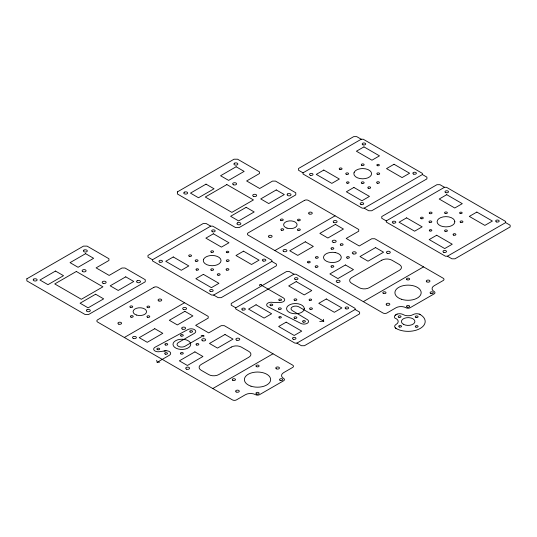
<?xml version="1.0" encoding="UTF-8"?>
<svg xmlns="http://www.w3.org/2000/svg" width="537" height="537" viewBox="0 0 537 537"><rect width="100%" height="100%" fill="white"/><g stroke="black" fill="none" stroke-linecap="round" stroke-linejoin="round"><path stroke-width="0.81" d="M203.785 336.907L203.792 335.397L201.167 335.39M259.351 285.644L260.103 284.462L261.526 284.388M395.239 315.212L397.138 314.105A4.947 2.853 0 0 1 403.133 314.581A7.095 4.095 0 0 0 413.168 314.581A4.947 2.853 0 0 1 419.162 314.105L420.196 314.561A17.03 9.834 0 0 1 420.196 328.469A17.03 9.834 0 0 1 396.111 328.469L395.333 327.885A4.954 2.86 0 0 1 396.004 324.489A7.095 4.095 0 0 0 394.829 318.018A5.639 3.256 0 0 1 395.145 315.306L397.138 314.105M152.501 259.747L210.705 226.144L212.712 226.144L271.863 260.291L271.863 261.452L213.659 295.055L211.652 295.055L152.501 260.908L152.501 259.747L147.984 257.142L147.984 255.404L203.181 223.54L206.188 223.54L210.705 226.144M303.029 172.84L361.233 139.237L363.24 139.237L422.391 173.384L422.391 174.545L364.187 208.148L362.18 208.148L303.029 174.001L303.029 172.84L298.512 170.236L298.512 168.497L353.708 136.626L356.716 136.626L361.233 139.237M124.342 337.484L184.553 302.72M274.87 250.578L335.081 215.814M235.743 307.808L293.947 274.206L295.954 274.206L355.105 308.352L355.105 309.513L296.901 343.116L294.894 343.116L235.743 308.963L235.743 307.808L231.225 305.197L231.225 303.465L286.422 271.594L289.43 271.594L293.947 274.206M386.271 220.902L444.475 187.299L446.482 187.299L505.632 221.445L505.632 222.607L447.428 256.209L445.421 256.209L386.271 222.056L386.271 220.902L381.753 218.291L381.753 216.552L436.95 184.688L439.964 184.688L444.475 187.299M156.643 360.287L157.166 362.314L169.309 355.299A4.611 2.665 0 0 0 170.31 352.4A4.611 2.665 0 0 0 166.054 350.755L164.033 351.044M203.792 335.397L184.929 346.284A4.611 2.665 0 0 1 178.405 346.284A4.611 2.665 0 0 1 178.405 342.519L194.394 333.349A4.611 2.665 0 0 0 194.394 329.584A4.611 2.665 0 0 0 187.869 329.584L155.025 347.238A4.611 2.665 0 0 0 154.287 350.453A4.611 2.665 0 0 0 159.476 351.695L166.054 350.755M212.793 388.553L273.004 353.789M363.321 301.646L423.532 266.882M157.166 362.314L159.757 362.086M319.737 321.421L323.744 321.207L323.428 319.287M419.162 314.105L420.196 314.561M422.391 174.545L426.908 177.15L426.908 178.888L371.711 210.759L368.704 210.759L364.187 208.148M505.632 222.607L510.15 225.211L510.15 226.95L454.953 258.814L451.946 258.814L447.428 256.209M271.863 261.452L276.38 264.063L276.38 265.795L221.184 297.666L218.176 297.666L213.659 295.055M355.105 309.513L359.622 312.118L359.622 313.856L304.425 345.721L301.418 345.721L296.901 343.116M260.103 284.462L283.382 297.907A4.611 2.665 0 0 1 281.314 302.365L273.581 302.593A4.611 2.665 0 0 0 267.614 303.277A4.611 2.665 0 0 0 268.017 306.781L300.686 323.321A4.611 2.665 0 0 0 307.204 323.321A4.611 2.665 0 0 0 307.204 319.555L292.383 310.634A4.611 2.665 0 0 1 292.383 306.869A4.611 2.665 0 0 1 298.901 306.869L323.744 321.207M395.333 327.885L396.111 328.469M26.87 278.797L26.85 280.871L85.027 314.46L88.659 314.474L145.238 281.811L145.258 279.71L124.987 268.003L121.973 268.003L109.152 275.414L96.103 267.876L108.93 260.472L108.93 258.733L87.081 246.121L83.49 246.114L26.87 278.797M177.398 191.89L177.378 193.964L235.555 227.554L239.187 227.567L295.766 194.897L295.786 192.803L275.515 181.097L272.507 181.097L259.68 188.5L246.631 180.969L259.458 173.565L259.458 171.827L237.609 159.214L234.018 159.207L177.398 191.89M203.617 259.277L203.308 260.599A8.867 5.122 0 0 0 212.182 265.721A8.867 5.122 0 0 0 221.049 260.599A8.867 5.122 0 0 0 212.182 255.478L209.886 255.652A8.867 5.122 0 0 0 203.617 259.277M304.291 308.661L303.989 309.983A8.867 5.122 0 0 1 297.72 313.608L295.424 313.783A8.867 5.122 0 0 1 286.557 308.661A8.867 5.122 0 0 1 295.424 303.539A8.867 5.122 0 0 1 304.291 308.661M354.145 172.37L353.843 173.693A8.867 5.122 0 0 0 362.71 178.814A8.867 5.122 0 0 0 371.584 173.693A8.867 5.122 0 0 0 362.71 168.571L360.414 168.746A8.867 5.122 0 0 0 354.145 172.37M454.826 221.754L454.524 223.077A8.867 5.122 0 0 1 448.247 226.701L445.952 226.876A8.867 5.122 0 0 1 437.084 221.754A8.867 5.122 0 0 1 445.952 216.633A8.867 5.122 0 0 1 454.826 221.754M33.791 279.086L33.482 279.321A1.953 1.128 0 0 0 33.791 280.683A1.953 1.128 0 0 0 36.147 280.858L36.55 280.683A1.953 1.128 0 0 0 36.55 279.086A1.953 1.128 0 0 0 33.791 279.086M83.967 250.121L83.658 250.349A1.953 1.128 0 0 0 83.967 251.712A1.953 1.128 0 0 0 86.323 251.893L86.725 251.712A1.953 1.128 0 0 0 86.725 250.121A1.953 1.128 0 0 0 83.967 250.121M184.319 192.179L184.01 192.414A1.953 1.128 0 0 0 184.319 193.776A1.953 1.128 0 0 0 186.675 193.951L187.077 193.776A1.953 1.128 0 0 0 187.077 192.179A1.953 1.128 0 0 0 184.319 192.179M234.494 163.208L234.186 163.443A1.953 1.128 0 0 0 234.494 164.805A1.953 1.128 0 0 0 236.851 164.987L237.253 164.805A1.953 1.128 0 0 0 237.253 163.208A1.953 1.128 0 0 0 234.494 163.208M86.981 309.795L86.665 310.03A1.953 1.128 0 0 0 86.981 311.386A1.953 1.128 0 0 0 89.33 311.567L89.739 311.386A1.953 1.128 0 0 0 89.739 309.795A1.953 1.128 0 0 0 86.981 309.795M137.157 280.824L136.841 281.059A1.953 1.128 0 0 0 137.157 282.422A1.953 1.128 0 0 0 139.506 282.596L139.915 282.422A1.953 1.128 0 0 0 139.915 280.824A1.953 1.128 0 0 0 137.157 280.824M237.508 222.889L237.2 223.123A1.953 1.128 0 0 0 237.508 224.479A1.953 1.128 0 0 0 239.864 224.661L240.267 224.479A1.953 1.128 0 0 0 240.267 222.889A1.953 1.128 0 0 0 237.508 222.889M287.684 193.917L287.376 194.152A1.953 1.128 0 0 0 287.684 195.508A1.953 1.128 0 0 0 290.04 195.69L290.443 195.508A1.953 1.128 0 0 0 290.443 193.917A1.953 1.128 0 0 0 287.684 193.917M55.492 271.051L39.939 280.025L47.968 284.664L63.52 275.682L55.492 271.051M85.598 253.665L70.045 262.647L78.073 267.285L93.626 258.304L85.598 253.665M206.02 184.144L190.467 193.119L198.495 197.757L214.048 188.776L206.02 184.144M236.126 166.759L220.573 175.74L228.601 180.378L244.154 171.397L236.126 166.759M76.328 271.474L54.747 283.932L81.342 299.284L102.916 286.832L76.328 271.474M226.856 184.567L205.282 197.025L231.87 212.377L253.451 199.925L226.856 184.567M95.633 294.222L80.08 303.204L88.108 307.842L103.661 298.861L95.633 294.222M125.739 276.844L110.186 285.825L118.214 290.457L133.767 281.475L125.739 276.844M246.161 207.316L230.608 216.297L238.636 220.929L254.189 211.954L246.161 207.316M276.266 189.937L260.714 198.918L268.742 203.55L284.295 194.569L276.266 189.937M173.263 256.961L165.738 261.311L181.291 270.286L188.823 265.943L173.263 256.961M213.404 233.79L205.879 238.133L221.432 247.114L228.963 242.764L213.404 233.79M323.798 170.054L316.266 174.397L331.826 183.379L339.35 179.036L323.798 170.054M363.938 146.883L356.407 151.226L371.966 160.207L379.491 155.858L363.938 146.883M153.877 287.329L97.674 319.77A2.839 1.638 0 0 0 97.674 322.093L232.434 399.89A2.839 1.638 0 0 0 236.448 399.89L245.476 394.675A7.095 4.095 0 0 1 255.518 394.675A2.839 1.638 0 0 0 259.532 394.675L283.617 380.773A2.839 1.638 0 0 0 283.617 378.451A7.095 4.095 0 0 1 283.617 372.658L292.645 367.442A2.839 1.638 0 0 0 292.645 365.126L224.265 325.65L221.251 325.65L208.712 332.893L195.663 325.355L208.208 318.119L208.208 316.38L157.891 287.329A2.839 1.638 0 0 0 153.877 287.329M304.405 200.422L248.208 232.863A2.839 1.638 0 0 0 248.208 235.179L382.962 312.984A2.839 1.638 0 0 0 386.976 312.984L396.011 307.768A7.095 4.095 0 0 1 406.046 307.768A2.839 1.638 0 0 0 410.06 307.768L434.144 293.867A2.839 1.638 0 0 0 434.144 291.544A7.095 4.095 0 0 1 434.144 285.751L443.173 280.536A2.839 1.638 0 0 0 443.173 278.22L374.792 238.743L371.779 238.743L359.24 245.986L346.19 238.448L358.736 231.212L358.736 229.474L308.419 200.422A2.839 1.638 0 0 0 304.405 200.422M203.369 274.347L195.844 278.69L211.397 287.671L218.928 283.321L203.369 274.347M243.516 251.168L235.985 255.511L251.544 264.493L259.069 260.15L243.516 251.168M353.903 187.44L346.372 191.783L361.931 200.764L369.456 196.414L353.903 187.44M394.044 164.262L386.512 168.605L402.072 177.586L409.597 173.243L394.044 164.262M154.77 328.691L139.217 337.672L147.245 342.304L162.798 333.323L154.77 328.691M184.876 311.306L169.323 320.287L177.351 324.925L192.904 315.944L184.876 311.306M305.298 241.784L289.745 250.766L297.773 255.397L313.326 246.416L305.298 241.784M335.403 224.399L319.851 233.38L327.879 238.019L343.432 229.037L335.403 224.399M256.062 304.768L248.537 309.111L264.09 318.092L271.621 313.749L256.062 304.768M296.202 281.589L288.678 285.939L304.231 294.914L311.762 290.571L296.202 281.589M406.596 217.861L399.065 222.204L414.624 231.185L422.149 226.842L406.596 217.861M446.737 194.683L439.206 199.026L454.765 208.007L462.29 203.664L446.737 194.683M194.911 351.863L179.358 360.844L187.386 365.482L202.939 356.501L194.911 351.863M225.016 334.484L209.464 343.465L217.492 348.097L233.045 339.115L225.016 334.484M345.439 264.956L329.886 273.937L337.914 278.575L353.467 269.594L345.439 264.956M375.544 247.577L359.991 256.558L368.02 261.19L383.572 252.209L375.544 247.577M231.286 347.083L201.18 364.469A7.095 4.095 0 0 0 201.18 370.262L208.712 374.604A7.095 4.095 0 0 0 218.747 374.604L248.853 357.226A7.095 4.095 0 0 0 248.853 351.433L241.321 347.083A7.095 4.095 0 0 0 231.286 347.083M381.814 260.177L351.708 277.562A7.095 4.095 0 0 0 351.708 283.355L359.24 287.698A7.095 4.095 0 0 0 369.275 287.698L399.38 270.319A7.095 4.095 0 0 0 399.38 264.526L391.856 260.177A7.095 4.095 0 0 0 381.814 260.177M286.167 322.146L278.643 326.489L294.195 335.471L301.727 331.128L286.167 322.146M326.315 298.975L318.783 303.318L334.343 312.299L341.868 307.949L326.315 298.975M436.702 235.24L429.17 239.583L444.73 248.564L452.255 244.221L436.702 235.24M476.843 212.068L469.311 216.411L484.871 225.392L492.395 221.043L476.843 212.068M335.169 252.565L332.893 252.316A8.867 5.122 0 0 0 323.529 257.585A8.867 5.122 0 0 0 333.437 262.512A8.867 5.122 0 0 0 341.076 256.384L340.317 255.122A8.867 5.122 0 0 0 335.169 252.565M184.641 339.471L182.365 339.223A8.867 5.122 0 0 0 173.001 344.492A8.867 5.122 0 0 0 182.909 349.419A8.867 5.122 0 0 0 190.548 343.291L189.783 342.029A8.867 5.122 0 0 0 184.641 339.471M429.942 231.011A1.275 0.738 0 0 0 431.855 230.373A1.275 0.738 0 0 0 429.942 229.735A1.275 0.738 0 0 0 429.942 231.011M460.196 213.498A1.275 0.738 0 0 0 462.162 212.907A1.275 0.738 0 0 0 460.296 212.222A1.275 0.738 0 0 0 460.196 213.498M443.844 252.35A1.772 1.027 0 0 0 446.502 251.464A1.772 1.027 0 0 0 443.844 250.578A1.772 1.027 0 0 0 443.844 252.35M393.165 223.09A1.772 1.027 0 0 0 395.823 222.204A1.772 1.027 0 0 0 393.165 221.318A1.772 1.027 0 0 0 393.165 223.09M496.524 221.935A1.772 1.027 0 0 0 499.188 221.043A1.772 1.027 0 0 0 496.524 220.157A1.772 1.027 0 0 0 496.524 221.935M445.851 192.676A1.772 1.027 0 0 0 448.509 191.79A1.772 1.027 0 0 0 445.851 190.897A1.772 1.027 0 0 0 445.851 192.676M460.739 222.446A1.416 0.819 0 0 0 462.928 221.794A1.416 0.819 0 0 0 460.853 221.022A1.416 0.819 0 0 0 460.739 222.446M445.247 213.484A1.416 0.819 0 0 0 447.375 212.773A1.416 0.819 0 0 0 445.247 212.061A1.416 0.819 0 0 0 445.247 213.484M429.687 222.466A1.416 0.819 0 0 0 431.815 221.754A1.416 0.819 0 0 0 429.687 221.043A1.416 0.819 0 0 0 429.687 222.466M445.247 231.44A1.416 0.819 0 0 0 447.375 230.735A1.416 0.819 0 0 0 445.247 230.024A1.416 0.819 0 0 0 445.247 231.44M453.476 235.078A1.416 0.819 0 0 0 455.853 234.709A1.416 0.819 0 0 0 454.114 233.709A1.416 0.819 0 0 0 453.476 235.078M421.156 218.693A1.416 0.819 0 0 0 423.29 217.988A1.416 0.819 0 0 0 421.156 217.277A1.416 0.819 0 0 0 421.156 218.693M429.647 213.498A1.416 0.819 0 0 0 432.023 213.129A1.416 0.819 0 0 0 430.285 212.128A1.416 0.819 0 0 0 429.647 213.498M309.117 213.921A1.846 1.067 0 0 0 312.205 213.444A1.846 1.067 0 0 0 309.95 212.135A1.846 1.067 0 0 0 309.117 213.921M268.977 237.092A1.846 1.067 0 0 0 272.064 236.616A1.846 1.067 0 0 0 269.809 235.313A1.846 1.067 0 0 0 268.977 237.092M297.881 230.259A1.416 0.819 0 0 0 300.257 229.89A1.416 0.819 0 0 0 298.518 228.89A1.416 0.819 0 0 0 297.881 230.259M280.817 220.405A1.416 0.819 0 0 0 283.194 220.042A1.416 0.819 0 0 0 281.455 219.036A1.416 0.819 0 0 0 280.817 220.405M286.986 228.124A6.739 3.893 0 0 0 297.095 224.755A6.739 3.893 0 0 0 286.986 221.385A6.739 3.893 0 0 0 286.986 228.124M298.163 220.694A1.416 0.819 0 0 0 300.297 219.982A1.416 0.819 0 0 0 298.163 219.271A1.416 0.819 0 0 0 298.163 220.694M281.61 230.252A1.416 0.819 0 0 0 283.737 229.541A1.416 0.819 0 0 0 281.61 228.829A1.416 0.819 0 0 0 281.61 230.252M386.674 305.043A1.846 1.067 0 0 0 389.761 304.566A1.846 1.067 0 0 0 387.506 303.264A1.846 1.067 0 0 0 386.674 305.043M401.488 299.27A13.13 7.578 0 0 0 421.176 292.705A13.13 7.578 0 0 0 401.488 286.14A13.13 7.578 0 0 0 401.488 299.27M383.29 293.356A1.598 0.92 0 0 0 385.962 292.947A1.598 0.92 0 0 0 384.002 291.813A1.598 0.92 0 0 0 383.29 293.356M407.254 307.151A1.598 0.92 0 0 0 409.65 306.352A1.598 0.92 0 0 0 407.254 305.553A1.598 0.92 0 0 0 407.254 307.151M430.889 293.504A1.598 0.92 0 0 0 433.278 292.705A1.598 0.92 0 0 0 430.889 291.906A1.598 0.92 0 0 0 430.889 293.504M406.925 279.71A1.598 0.92 0 0 0 409.59 279.3A1.598 0.92 0 0 0 407.637 278.173A1.598 0.92 0 0 0 406.925 279.71M426.814 281.871A1.846 1.067 0 0 0 429.902 281.395A1.846 1.067 0 0 0 427.647 280.086A1.846 1.067 0 0 0 426.814 281.871M387.365 253.33A1.953 1.128 0 0 0 390.292 252.356A1.953 1.128 0 0 0 387.365 251.383A1.953 1.128 0 0 0 387.365 253.33M283.596 251.417A1.953 1.128 0 0 0 286.859 250.907A1.953 1.128 0 0 0 284.469 249.53A1.953 1.128 0 0 0 283.596 251.417M337.189 282.301A1.953 1.128 0 0 0 340.116 281.328A1.953 1.128 0 0 0 337.189 280.348A1.953 1.128 0 0 0 337.189 282.301M333.772 222.446A1.953 1.128 0 0 0 337.035 221.942A1.953 1.128 0 0 0 334.645 220.559A1.953 1.128 0 0 0 333.772 222.446M347.238 258.136A1.416 0.819 0 0 0 349.365 257.424A1.416 0.819 0 0 0 347.238 256.713A1.416 0.819 0 0 0 347.238 258.136M331.685 267.117A1.416 0.819 0 0 0 333.813 266.406A1.416 0.819 0 0 0 331.685 265.694A1.416 0.819 0 0 0 331.685 267.117M316.004 258.089A1.416 0.819 0 0 0 318.253 257.512A1.416 0.819 0 0 0 316.259 256.679A1.416 0.819 0 0 0 316.004 258.089M331.685 249.155A1.416 0.819 0 0 0 333.813 248.443A1.416 0.819 0 0 0 331.685 247.738A1.416 0.819 0 0 0 331.685 249.155M308.104 262.768A1.416 0.819 0 0 0 310.232 262.063A1.416 0.819 0 0 0 308.104 261.351A1.416 0.819 0 0 0 308.104 262.768M315.877 267.258A1.416 0.819 0 0 0 318.005 266.553A1.416 0.819 0 0 0 315.877 265.842A1.416 0.819 0 0 0 315.877 267.258M340.673 245.114A1.416 0.819 0 0 0 343.049 244.744A1.416 0.819 0 0 0 341.31 243.744A1.416 0.819 0 0 0 340.673 245.114M333.188 242.321A1.987 1.148 0 0 0 336.169 241.328A1.987 1.148 0 0 0 333.188 240.334A1.987 1.148 0 0 0 333.188 242.321M353.239 253.907A1.987 1.148 0 0 0 356.239 252.934A1.987 1.148 0 0 0 353.279 251.92A1.987 1.148 0 0 0 353.239 253.907M415.974 327.147A1.416 0.819 0 0 0 418.101 326.442A1.416 0.819 0 0 0 415.974 325.731A1.416 0.819 0 0 0 415.974 327.147M398.91 317.3A1.416 0.819 0 0 0 401.038 316.588A1.416 0.819 0 0 0 398.91 315.884A1.416 0.819 0 0 0 398.91 317.3M403.381 324.267A6.739 3.893 0 0 0 414.665 322.522A6.739 3.893 0 0 0 406.408 317.756A6.739 3.893 0 0 0 403.381 324.267M415.96 317.454A1.416 0.819 0 0 0 418.088 316.743A1.416 0.819 0 0 0 415.96 316.031A1.416 0.819 0 0 0 415.96 317.454M399.407 327.013A1.416 0.819 0 0 0 401.535 326.301A1.416 0.819 0 0 0 399.407 325.597A1.416 0.819 0 0 0 399.407 327.013M361.998 183.386A1.416 0.819 0 0 0 364.133 182.674A1.416 0.819 0 0 0 361.998 181.962A1.416 0.819 0 0 0 361.998 183.386M347.144 183.211A1.275 0.738 0 0 0 349.057 182.567A1.275 0.738 0 0 0 347.144 181.929A1.275 0.738 0 0 0 347.144 183.211M377.41 165.698A1.275 0.738 0 0 0 379.364 165.094A1.275 0.738 0 0 0 377.484 164.423A1.275 0.738 0 0 0 377.41 165.698M361.045 204.543A1.772 1.027 0 0 0 363.703 203.657A1.772 1.027 0 0 0 361.045 202.771A1.772 1.027 0 0 0 361.045 204.543M377.558 174.404A1.416 0.819 0 0 0 379.686 173.693A1.416 0.819 0 0 0 377.558 172.981A1.416 0.819 0 0 0 377.558 174.404M310.366 175.29A1.772 1.027 0 0 0 313.024 174.397A1.772 1.027 0 0 0 310.366 173.511A1.772 1.027 0 0 0 310.366 175.29M361.757 165.315A1.416 0.819 0 0 0 364.099 164.886A1.416 0.819 0 0 0 362.28 163.933A1.416 0.819 0 0 0 361.757 165.315M346.446 174.404A1.416 0.819 0 0 0 348.573 173.693A1.416 0.819 0 0 0 346.446 172.981A1.416 0.819 0 0 0 346.446 174.404M377.303 183.238A1.416 0.819 0 0 0 379.431 182.526A1.416 0.819 0 0 0 377.303 181.821A1.416 0.819 0 0 0 377.303 183.238M368.228 188.178A1.416 0.819 0 0 0 370.604 187.809A1.416 0.819 0 0 0 368.865 186.809A1.416 0.819 0 0 0 368.228 188.178M339.921 169.477A1.416 0.819 0 0 0 342.049 168.766A1.416 0.819 0 0 0 339.921 168.061A1.416 0.819 0 0 0 339.921 169.477M363.052 144.869A1.772 1.027 0 0 0 365.71 143.983A1.772 1.027 0 0 0 363.052 143.097A1.772 1.027 0 0 0 363.052 144.869M413.725 174.129A1.772 1.027 0 0 0 416.39 173.243A1.772 1.027 0 0 0 413.725 172.357A1.772 1.027 0 0 0 413.725 174.129M253.699 196.435A1.987 1.148 0 0 0 256.679 195.441A1.987 1.148 0 0 0 253.699 194.448A1.987 1.148 0 0 0 253.699 196.435M233.629 184.842A1.987 1.148 0 0 0 236.609 183.849A1.987 1.148 0 0 0 233.629 182.855A1.987 1.148 0 0 0 233.629 184.842M181.157 336.061A1.416 0.819 0 0 0 183.285 335.35A1.416 0.819 0 0 0 181.157 334.645A1.416 0.819 0 0 0 181.157 336.061M165.477 344.996A1.416 0.819 0 0 0 167.719 344.418A1.416 0.819 0 0 0 165.732 343.586A1.416 0.819 0 0 0 165.477 344.996M186.661 369.208A1.953 1.128 0 0 0 189.588 368.234A1.953 1.128 0 0 0 186.661 367.254A1.953 1.128 0 0 0 186.661 369.208M180.862 353.89A1.416 0.819 0 0 0 183.238 353.527A1.416 0.819 0 0 0 181.499 352.52A1.416 0.819 0 0 0 180.862 353.89M133.471 338.498A1.953 1.128 0 0 0 136.398 337.525A1.953 1.128 0 0 0 133.471 336.551A1.953 1.128 0 0 0 133.471 338.498M196.71 345.043A1.416 0.819 0 0 0 198.838 344.331A1.416 0.819 0 0 0 196.71 343.626A1.416 0.819 0 0 0 196.71 345.043M236.837 340.236A1.953 1.128 0 0 0 239.764 339.263A1.953 1.128 0 0 0 236.837 338.29A1.953 1.128 0 0 0 236.837 340.236M183.647 309.534A1.953 1.128 0 0 0 186.574 308.553A1.953 1.128 0 0 0 183.647 307.58A1.953 1.128 0 0 0 183.647 309.534M157.281 349.547A1.416 0.819 0 0 0 159.65 349.178A1.416 0.819 0 0 0 157.912 348.177A1.416 0.819 0 0 0 157.281 349.547M165.349 354.165A1.416 0.819 0 0 0 167.477 353.46A1.416 0.819 0 0 0 165.349 352.749A1.416 0.819 0 0 0 165.349 354.165M190.145 332.02A1.416 0.819 0 0 0 192.514 331.651A1.416 0.819 0 0 0 190.783 330.651A1.416 0.819 0 0 0 190.145 332.02M182.244 329.047A1.987 1.148 0 0 0 185.567 328.537A1.987 1.148 0 0 0 183.137 327.127A1.987 1.148 0 0 0 182.244 329.047M202.711 340.814A1.987 1.148 0 0 0 205.705 339.84A1.987 1.148 0 0 0 202.744 338.827A1.987 1.148 0 0 0 202.711 340.814M158.972 300.995A1.846 1.067 0 0 0 161.738 300.076A1.846 1.067 0 0 0 158.972 299.149A1.846 1.067 0 0 0 158.972 300.995M118.831 324.173A1.846 1.067 0 0 0 121.597 323.247A1.846 1.067 0 0 0 118.831 322.328A1.846 1.067 0 0 0 118.831 324.173M147.648 317.293A1.416 0.819 0 0 0 149.776 316.588A1.416 0.819 0 0 0 147.648 315.877A1.416 0.819 0 0 0 147.648 317.293M130.29 307.318A1.416 0.819 0 0 0 132.666 306.949A1.416 0.819 0 0 0 130.927 305.942A1.416 0.819 0 0 0 130.29 307.318M136.452 315.031A6.739 3.893 0 0 0 146.567 311.661A6.739 3.893 0 0 0 136.452 308.292A6.739 3.893 0 0 0 136.452 315.031M147.635 307.6A1.416 0.819 0 0 0 149.763 306.889A1.416 0.819 0 0 0 147.635 306.177A1.416 0.819 0 0 0 147.635 307.6M131.075 317.159A1.416 0.819 0 0 0 133.21 316.447A1.416 0.819 0 0 0 131.075 315.736A1.416 0.819 0 0 0 131.075 317.159M276.287 368.778A1.846 1.067 0 0 0 279.374 368.301A1.846 1.067 0 0 0 277.112 366.993A1.846 1.067 0 0 0 276.287 368.778M256.391 366.617A1.598 0.92 0 0 0 259.062 366.207A1.598 0.92 0 0 0 257.109 365.079A1.598 0.92 0 0 0 256.391 366.617M280.025 380.263A1.598 0.92 0 0 0 282.697 379.854A1.598 0.92 0 0 0 280.744 378.719A1.598 0.92 0 0 0 280.025 380.263M256.726 394.057A1.598 0.92 0 0 0 259.116 393.259A1.598 0.92 0 0 0 256.726 392.46A1.598 0.92 0 0 0 256.726 394.057M232.763 380.263A1.598 0.92 0 0 0 235.434 379.854A1.598 0.92 0 0 0 233.474 378.719A1.598 0.92 0 0 0 232.763 380.263M250.96 386.177A13.13 7.578 0 0 0 270.648 379.612A13.13 7.578 0 0 0 250.96 373.047A13.13 7.578 0 0 0 250.96 386.177M236.146 391.956A1.846 1.067 0 0 0 239.233 391.473A1.846 1.067 0 0 0 236.971 390.171A1.846 1.067 0 0 0 236.146 391.956M103.171 283.341A1.987 1.148 0 0 0 106.151 282.348A1.987 1.148 0 0 0 103.171 281.354A1.987 1.148 0 0 0 103.171 283.341M82.685 271.568A1.987 1.148 0 0 0 86.014 271.057A1.987 1.148 0 0 0 83.577 269.648A1.987 1.148 0 0 0 82.685 271.568M226.882 252.605A1.275 0.738 0 0 0 228.836 252.007A1.275 0.738 0 0 0 226.956 251.329A1.275 0.738 0 0 0 226.882 252.605M159.838 262.197A1.772 1.027 0 0 0 162.496 261.311A1.772 1.027 0 0 0 159.838 260.418A1.772 1.027 0 0 0 159.838 262.197M212.518 231.776A1.772 1.027 0 0 0 215.183 230.89A1.772 1.027 0 0 0 212.518 230.004A1.772 1.027 0 0 0 212.518 231.776M226.775 270.145A1.416 0.819 0 0 0 228.903 269.433A1.416 0.819 0 0 0 226.775 268.728A1.416 0.819 0 0 0 226.775 270.145M217.995 275.212A1.416 0.819 0 0 0 220.123 274.508A1.416 0.819 0 0 0 217.995 273.796A1.416 0.819 0 0 0 217.995 275.212M210.148 291.289A1.772 1.027 0 0 0 213.115 290.832A1.772 1.027 0 0 0 210.94 289.577A1.772 1.027 0 0 0 210.148 291.289M189.393 256.384A1.416 0.819 0 0 0 191.521 255.672A1.416 0.819 0 0 0 189.393 254.968A1.416 0.819 0 0 0 189.393 256.384M211.175 270.158A1.416 0.819 0 0 0 213.551 269.796A1.416 0.819 0 0 0 211.813 268.789A1.416 0.819 0 0 0 211.175 270.158M196.609 270.118A1.275 0.738 0 0 0 198.529 269.48A1.275 0.738 0 0 0 196.609 268.836A1.275 0.738 0 0 0 196.609 270.118M263.197 261.036A1.772 1.027 0 0 0 265.862 260.15A1.772 1.027 0 0 0 263.197 259.264A1.772 1.027 0 0 0 263.197 261.036M278.864 309.238A1.416 0.819 0 0 0 281.24 308.869A1.416 0.819 0 0 0 279.502 307.869A1.416 0.819 0 0 0 278.864 309.238M294.712 318.347A1.416 0.819 0 0 0 296.84 317.642A1.416 0.819 0 0 0 294.712 316.931A1.416 0.819 0 0 0 294.712 318.347M303.244 322.113A1.416 0.819 0 0 0 305.372 321.408A1.416 0.819 0 0 0 303.244 320.696A1.416 0.819 0 0 0 303.244 322.113M270.339 305.472A1.416 0.819 0 0 0 272.709 305.103A1.416 0.819 0 0 0 270.97 304.103A1.416 0.819 0 0 0 270.339 305.472M279.408 300.532A1.416 0.819 0 0 0 281.542 299.827A1.416 0.819 0 0 0 279.408 299.116A1.416 0.819 0 0 0 279.408 300.532M279.408 317.917A1.275 0.738 0 0 0 281.328 317.28A1.275 0.738 0 0 0 279.408 316.642A1.275 0.738 0 0 0 279.408 317.917M309.668 300.405A1.275 0.738 0 0 0 311.635 299.814A1.275 0.738 0 0 0 309.768 299.129A1.275 0.738 0 0 0 309.668 300.405M293.309 339.256A1.772 1.027 0 0 0 295.974 338.37A1.772 1.027 0 0 0 293.309 337.484A1.772 1.027 0 0 0 293.309 339.256M242.637 309.997A1.772 1.027 0 0 0 245.295 309.111A1.772 1.027 0 0 0 242.637 308.225A1.772 1.027 0 0 0 242.637 309.997M345.996 308.842A1.772 1.027 0 0 0 348.661 307.949A1.772 1.027 0 0 0 345.996 307.063A1.772 1.027 0 0 0 345.996 308.842M295.316 279.582A1.772 1.027 0 0 0 297.981 278.696A1.772 1.027 0 0 0 295.316 277.804A1.772 1.027 0 0 0 295.316 279.582M310.211 309.352A1.416 0.819 0 0 0 312.4 308.701A1.416 0.819 0 0 0 310.326 307.929A1.416 0.819 0 0 0 310.211 309.352M294.712 300.391A1.416 0.819 0 0 0 296.84 299.68A1.416 0.819 0 0 0 294.712 298.968A1.416 0.819 0 0 0 294.712 300.391M227.023 261.311A1.416 0.819 0 0 0 229.158 260.599A1.416 0.819 0 0 0 227.023 259.888A1.416 0.819 0 0 0 227.023 261.311M211.229 252.229A1.416 0.819 0 0 0 213.565 251.793A1.416 0.819 0 0 0 211.753 250.839A1.416 0.819 0 0 0 211.229 252.229M195.918 261.311A1.416 0.819 0 0 0 198.046 260.599A1.416 0.819 0 0 0 195.918 259.888A1.416 0.819 0 0 0 195.918 261.311"/></g></svg>
